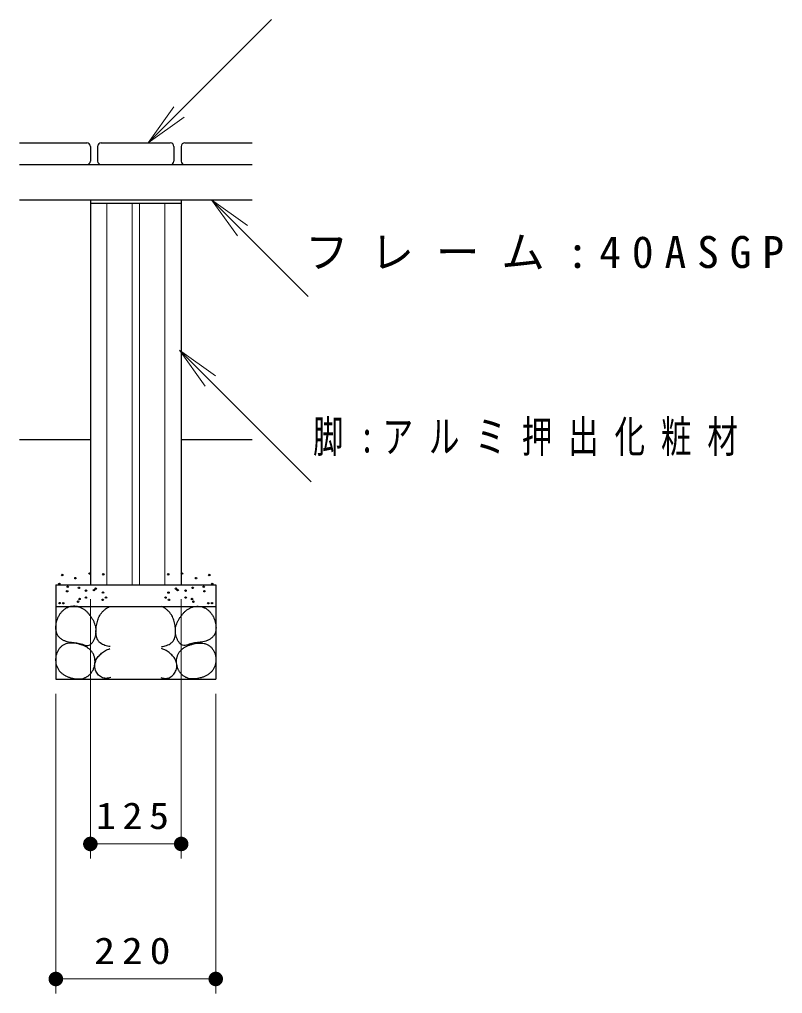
# Model space of a CAD drawing. Units: millimetres on the paper, scale 1:20. Extents: x -365 to 0, y -12 to 257.
# Drawn here: x -184.9 to -132.4, y 52.9 to 119.9 of the extents above; entities that cross this region are included whole.
import ezdxf

# ---------------------------------------------------------------- set-up
doc = ezdxf.new("R2010")
doc.units = ezdxf.units.MM
doc.layers.add('LY_1', color=7, linetype='Continuous', lineweight=25)
doc.styles.add('ＭＳ ゴシック', font='')
doc.styles.get('ＭＳ ゴシック').set_extended_font_data('MS Gothic')

# ---------------------------------------------------------------- blocks, each defined once
blk = doc.blocks.new('open_arrow')
at = {"color": 0, "linetype": 'Continuous', "lineweight": -2}
blk.add_lwpolyline([(7.5, 1.25), (0, 0), (7.5, -1.25)], dxfattribs=at)
blk = doc.blocks.new('filled_dot')
at = {"color": 0, "linetype": 'Continuous', "lineweight": -2, "const_width": 1.25}
blk.add_lwpolyline([(-0.625, 0, 1), (0.625, 0, 1)], format="xyb", close=True, dxfattribs=at)

msp = doc.modelspace()

# ---------------------------------------------------------------- linework, layer by layer
at = {"layer": 'LY_1', "lineweight": 13}
for p, q in [((-176.019, 111.428), (-167.533, 119.914)), ((-178.867, 107.271), (-178.867, 81.021)), ((-177.117, 107.271), (-177.117, 81.021)), ((-176.617, 107.271), (-176.617, 81.021)), ((-174.867, 107.271), (-174.867, 81.021)), ((-171.648, 107.496), (-165.017, 100.865)), ((-173.867, 97.171), (-164.795, 88.099)), ((-179.992, 80.021), (-179.992, 62.188)), ((-173.742, 80.021), (-173.742, 62.188)), ((-182.367, 73.521), (-182.367, 52.898)), ((-171.367, 73.521), (-171.367, 52.898)), ((-173.742, 63.188), (-179.992, 63.188)), ((-171.367, 53.898), (-182.367, 53.898))]:
    msp.add_line(p, q, dxfattribs=at)
at = {"layer": 'LY_1'}
for p, q in [((-184.867, 111.426), (-180.242, 111.426)), ((-179.242, 111.426), (-174.492, 111.426)), ((-173.492, 111.426), (-168.867, 111.426)), ((-179.992, 111.176), (-179.992, 110.176)), ((-179.492, 111.176), (-179.492, 110.176)), ((-174.242, 111.176), (-174.242, 110.176)), ((-173.742, 111.176), (-173.742, 110.176)), ((-184.867, 109.926), (-168.867, 109.926)), ((-184.867, 107.496), (-168.867, 107.496)), ((-179.992, 107.496), (-179.992, 81.021)), ((-179.992, 107.271), (-173.742, 107.271)), ((-173.742, 107.496), (-173.742, 81.021)), ((-184.867, 91.021), (-179.992, 91.021)), ((-173.742, 91.021), (-168.867, 91.021)), ((-182.367, 81.021), (-171.367, 81.021)), ((-182.367, 81.021), (-182.367, 74.521)), ((-171.367, 81.021), (-171.367, 74.521)), ((-182.367, 79.521), (-171.367, 79.521)), ((-182.367, 79.521), (-171.367, 79.521)), ((-182.367, 74.521), (-171.367, 74.521))]:
    msp.add_line(p, q, dxfattribs=at)
for centre in [(-180.042, 81.79), (-179.1, 81.741), (-174.633, 81.741), (-173.691, 81.79), (-182.123, 81.08), (-181.925, 81.691), (-181.016, 81.476), (-172.717, 81.476), (-171.808, 81.691), (-171.61, 81.08), (-181.587, 80.577), (-181.545, 80.882), (-180.78, 80.81), (-180.289, 80.617), (-179.746, 80.653), (-179.629, 80.749), (-179.118, 80.483), (-174.615, 80.483), (-174.104, 80.749), (-173.987, 80.653), (-173.444, 80.617), (-172.953, 80.81), (-172.188, 80.882), (-172.146, 80.577), (-182.107, 79.758), (-181.853, 79.75), (-180.832, 79.855), (-180.736, 80.039), (-180.296, 80.142), (-179.144, 79.985), (-178.918, 80.138), (-174.815, 80.138), (-174.589, 79.985), (-173.437, 80.142), (-172.998, 80.039), (-172.901, 79.855), (-171.88, 79.75), (-171.626, 79.758)]:
    msp.add_circle(centre, 0.05, dxfattribs=at)
for centre, start, end in [((-180.242, 111.176), 0, 89.99998), ((-179.242, 111.176), 89.99998, 179.99996), ((-174.492, 111.176), 0, 89.99998), ((-173.492, 111.176), 89.99998, 179.99996), ((-180.242, 110.176), 270.00002, 0), ((-179.242, 110.176), 179.99998, 270.00003), ((-174.492, 110.176), 270.00002, 0), ((-173.492, 110.176), 179.99998, 270.00003)]:
    msp.add_arc(centre, 0.25, start, end, dxfattribs=at)
for points, knots in [([(-181.204, 77.051), (-181.268, 77.058), (-181.332, 77.065), (-181.396, 77.076), (-181.459, 77.087), (-181.522, 77.101), (-181.584, 77.118), (-181.646, 77.135), (-181.707, 77.155), (-181.767, 77.179), (-181.826, 77.203), (-181.885, 77.23), (-181.941, 77.263), (-181.996, 77.295), (-182.051, 77.331), (-182.099, 77.373), (-182.147, 77.414), (-182.193, 77.462), (-182.23, 77.513), (-182.267, 77.565), (-182.298, 77.623), (-182.321, 77.683), (-182.345, 77.742), (-182.361, 77.806), (-182.372, 77.869), (-182.383, 77.932), (-182.387, 77.997), (-182.388, 78.061), (-182.388, 78.125), (-182.383, 78.19), (-182.375, 78.253), (-182.367, 78.317), (-182.355, 78.38), (-182.339, 78.443), (-182.324, 78.505), (-182.304, 78.567), (-182.282, 78.627), (-182.26, 78.687), (-182.234, 78.747), (-182.206, 78.804), (-182.177, 78.861), (-182.145, 78.918), (-182.109, 78.971), (-182.074, 79.025), (-182.035, 79.077), (-181.993, 79.125), (-181.951, 79.174), (-181.906, 79.22), (-181.858, 79.262), (-181.809, 79.304), (-181.757, 79.343), (-181.703, 79.377), (-181.648, 79.41), (-181.59, 79.44), (-181.531, 79.464), (-181.471, 79.487), (-181.409, 79.506), (-181.346, 79.518), (-181.283, 79.531), (-181.218, 79.538), (-181.154, 79.54), (-181.09, 79.542), (-181.025, 79.539), (-180.962, 79.531), (-180.898, 79.523), (-180.835, 79.51), (-180.773, 79.491), (-180.712, 79.473), (-180.651, 79.449), (-180.594, 79.421), (-180.536, 79.393), (-180.48, 79.359), (-180.428, 79.323), (-180.375, 79.287), (-180.324, 79.246), (-180.277, 79.203), (-180.229, 79.161), (-180.184, 79.114), (-180.14, 79.067), (-180.097, 79.019), (-180.057, 78.969), (-180.018, 78.918), (-179.979, 78.866), (-179.943, 78.813), (-179.908, 78.759), (-179.873, 78.705), (-179.839, 78.65), (-179.808, 78.594), (-179.777, 78.538), (-179.747, 78.481), (-179.72, 78.422), (-179.694, 78.364), (-179.67, 78.304), (-179.651, 78.242), (-179.632, 78.181), (-179.617, 78.118), (-179.606, 78.055), (-179.596, 77.991), (-179.591, 77.927), (-179.591, 77.863), (-179.591, 77.798), (-179.596, 77.734), (-179.605, 77.67), (-179.613, 77.607), (-179.627, 77.543), (-179.644, 77.481), (-179.661, 77.42), (-179.681, 77.358), (-179.706, 77.299), (-179.731, 77.24), (-179.76, 77.181), (-179.794, 77.128), (-179.829, 77.074), (-179.867, 77.019), (-179.914, 76.977), (-179.961, 76.934), (-180.015, 76.892), (-180.074, 76.871), (-180.132, 76.85), (-180.201, 76.847), (-180.264, 76.851), (-180.327, 76.855), (-180.389, 76.879), (-180.451, 76.896), (-180.513, 76.914), (-180.572, 76.939), (-180.634, 76.957), (-180.696, 76.975), (-180.758, 76.991), (-180.821, 77.003), (-180.884, 77.015), (-180.949, 77.022), (-181.012, 77.03), (-181.076, 77.038), (-181.14, 77.045), (-181.204, 77.051)], [0, 0, 0, 0, 1, 1, 1, 2, 2, 2, 3, 3, 3, 4, 4, 4, 5, 5, 5, 6, 6, 6, 7, 7, 7, 8, 8, 8, 9, 9, 9, 10, 10, 10, 11, 11, 11, 12, 12, 12, 13, 13, 13, 14, 14, 14, 15, 15, 15, 16, 16, 16, 17, 17, 17, 18, 18, 18, 19, 19, 19, 20, 20, 20, 21, 21, 21, 22, 22, 22, 23, 23, 23, 24, 24, 24, 25, 25, 25, 26, 26, 26, 27, 27, 27, 28, 28, 28, 29, 29, 29, 30, 30, 30, 31, 31, 31, 32, 32, 32, 33, 33, 33, 34, 34, 34, 35, 35, 35, 36, 36, 36, 37, 37, 37, 38, 38, 38, 39, 39, 39, 40, 40, 40, 41, 41, 41, 42, 42, 42, 43, 43, 43, 44, 44, 44, 45, 45, 45, 45]), ([(-178.627, 76.769), (-178.688, 76.777), (-178.749, 76.785), (-178.809, 76.798), (-178.869, 76.811), (-178.929, 76.826), (-178.987, 76.846), (-179.045, 76.866), (-179.102, 76.889), (-179.156, 76.917), (-179.21, 76.945), (-179.264, 76.977), (-179.311, 77.016), (-179.358, 77.054), (-179.403, 77.099), (-179.438, 77.148), (-179.474, 77.197), (-179.503, 77.253), (-179.526, 77.31), (-179.549, 77.366), (-179.565, 77.426), (-179.578, 77.486), (-179.59, 77.546), (-179.597, 77.607), (-179.601, 77.669), (-179.606, 77.73), (-179.606, 77.791), (-179.604, 77.853), (-179.602, 77.914), (-179.598, 77.975), (-179.592, 78.036), (-179.585, 78.097), (-179.577, 78.158), (-179.567, 78.219), (-179.557, 78.279), (-179.546, 78.34), (-179.532, 78.399), (-179.519, 78.459), (-179.503, 78.519), (-179.484, 78.577), (-179.466, 78.635), (-179.445, 78.693), (-179.42, 78.75), (-179.396, 78.806), (-179.369, 78.861), (-179.338, 78.914), (-179.307, 78.967), (-179.272, 79.018), (-179.235, 79.066), (-179.197, 79.115), (-179.156, 79.161), (-179.113, 79.204), (-179.069, 79.247), (-179.023, 79.288), (-178.975, 79.327), (-178.928, 79.365), (-178.878, 79.401), (-178.826, 79.435), (-178.775, 79.468), (-178.721, 79.498), (-178.668, 79.528)], [0, 0, 0, 0, 1, 1, 1, 2, 2, 2, 3, 3, 3, 4, 4, 4, 5, 5, 5, 6, 6, 6, 7, 7, 7, 8, 8, 8, 9, 9, 9, 10, 10, 10, 11, 11, 11, 12, 12, 12, 13, 13, 13, 14, 14, 14, 15, 15, 15, 16, 16, 16, 17, 17, 17, 18, 18, 18, 19, 19, 19, 20, 20, 20, 20]), ([(-175.106, 76.769), (-175.045, 76.777), (-174.984, 76.785), (-174.924, 76.798), (-174.864, 76.811), (-174.804, 76.826), (-174.746, 76.846), (-174.689, 76.866), (-174.631, 76.889), (-174.577, 76.917), (-174.523, 76.945), (-174.469, 76.977), (-174.422, 77.016), (-174.375, 77.054), (-174.33, 77.099), (-174.295, 77.148), (-174.259, 77.197), (-174.23, 77.253), (-174.207, 77.31), (-174.184, 77.366), (-174.168, 77.426), (-174.155, 77.486), (-174.143, 77.546), (-174.136, 77.607), (-174.132, 77.669), (-174.127, 77.73), (-174.127, 77.791), (-174.129, 77.853), (-174.131, 77.914), (-174.135, 77.975), (-174.141, 78.036), (-174.148, 78.097), (-174.156, 78.158), (-174.166, 78.219), (-174.176, 78.279), (-174.187, 78.34), (-174.201, 78.399), (-174.214, 78.459), (-174.23, 78.519), (-174.249, 78.577), (-174.267, 78.635), (-174.288, 78.693), (-174.313, 78.75), (-174.337, 78.806), (-174.364, 78.861), (-174.395, 78.914), (-174.426, 78.967), (-174.461, 79.018), (-174.498, 79.066), (-174.536, 79.115), (-174.577, 79.161), (-174.62, 79.204), (-174.664, 79.247), (-174.71, 79.288), (-174.758, 79.327), (-174.805, 79.365), (-174.855, 79.401), (-174.907, 79.435), (-174.958, 79.468), (-175.012, 79.498), (-175.066, 79.528)], [0, 0, 0, 0, 1, 1, 1, 2, 2, 2, 3, 3, 3, 4, 4, 4, 5, 5, 5, 6, 6, 6, 7, 7, 7, 8, 8, 8, 9, 9, 9, 10, 10, 10, 11, 11, 11, 12, 12, 12, 13, 13, 13, 14, 14, 14, 15, 15, 15, 16, 16, 16, 17, 17, 17, 18, 18, 18, 19, 19, 19, 20, 20, 20, 20]), ([(-172.529, 77.051), (-172.465, 77.058), (-172.401, 77.065), (-172.337, 77.076), (-172.274, 77.087), (-172.211, 77.101), (-172.149, 77.118), (-172.087, 77.135), (-172.026, 77.155), (-171.966, 77.179), (-171.907, 77.203), (-171.848, 77.23), (-171.792, 77.263), (-171.737, 77.295), (-171.682, 77.331), (-171.634, 77.373), (-171.586, 77.414), (-171.54, 77.462), (-171.503, 77.513), (-171.466, 77.565), (-171.435, 77.623), (-171.412, 77.683), (-171.388, 77.742), (-171.372, 77.806), (-171.361, 77.869), (-171.35, 77.932), (-171.346, 77.997), (-171.345, 78.061), (-171.345, 78.125), (-171.35, 78.19), (-171.358, 78.253), (-171.366, 78.317), (-171.378, 78.38), (-171.394, 78.443), (-171.409, 78.505), (-171.429, 78.567), (-171.451, 78.627), (-171.473, 78.687), (-171.499, 78.747), (-171.527, 78.804), (-171.556, 78.861), (-171.588, 78.918), (-171.624, 78.971), (-171.659, 79.025), (-171.698, 79.077), (-171.74, 79.125), (-171.782, 79.174), (-171.827, 79.22), (-171.875, 79.262), (-171.924, 79.304), (-171.976, 79.343), (-172.03, 79.377), (-172.085, 79.41), (-172.143, 79.44), (-172.202, 79.464), (-172.262, 79.487), (-172.324, 79.506), (-172.387, 79.518), (-172.45, 79.531), (-172.515, 79.538), (-172.579, 79.54), (-172.643, 79.542), (-172.708, 79.539), (-172.771, 79.531), (-172.835, 79.523), (-172.898, 79.51), (-172.96, 79.491), (-173.021, 79.473), (-173.082, 79.449), (-173.139, 79.421), (-173.197, 79.393), (-173.253, 79.359), (-173.305, 79.323), (-173.358, 79.287), (-173.409, 79.246), (-173.456, 79.203), (-173.504, 79.161), (-173.549, 79.114), (-173.593, 79.067), (-173.636, 79.019), (-173.676, 78.969), (-173.715, 78.918), (-173.754, 78.866), (-173.79, 78.813), (-173.825, 78.759), (-173.86, 78.705), (-173.894, 78.65), (-173.925, 78.594), (-173.956, 78.538), (-173.986, 78.481), (-174.013, 78.422), (-174.039, 78.364), (-174.063, 78.304), (-174.082, 78.242), (-174.101, 78.181), (-174.117, 78.118), (-174.127, 78.055), (-174.137, 77.991), (-174.142, 77.927), (-174.142, 77.863), (-174.142, 77.798), (-174.137, 77.734), (-174.128, 77.67), (-174.12, 77.607), (-174.106, 77.543), (-174.089, 77.481), (-174.072, 77.42), (-174.052, 77.358), (-174.027, 77.299), (-174.002, 77.24), (-173.973, 77.181), (-173.939, 77.128), (-173.904, 77.074), (-173.866, 77.019), (-173.819, 76.977), (-173.773, 76.934), (-173.718, 76.892), (-173.659, 76.871), (-173.601, 76.85), (-173.532, 76.847), (-173.469, 76.851), (-173.407, 76.855), (-173.344, 76.879), (-173.282, 76.896), (-173.22, 76.914), (-173.161, 76.939), (-173.099, 76.957), (-173.037, 76.975), (-172.975, 76.991), (-172.912, 77.003), (-172.849, 77.015), (-172.784, 77.022), (-172.721, 77.03), (-172.657, 77.038), (-172.593, 77.045), (-172.529, 77.051)], [0, 0, 0, 0, 1, 1, 1, 2, 2, 2, 3, 3, 3, 4, 4, 4, 5, 5, 5, 6, 6, 6, 7, 7, 7, 8, 8, 8, 9, 9, 9, 10, 10, 10, 11, 11, 11, 12, 12, 12, 13, 13, 13, 14, 14, 14, 15, 15, 15, 16, 16, 16, 17, 17, 17, 18, 18, 18, 19, 19, 19, 20, 20, 20, 21, 21, 21, 22, 22, 22, 23, 23, 23, 24, 24, 24, 25, 25, 25, 26, 26, 26, 27, 27, 27, 28, 28, 28, 29, 29, 29, 30, 30, 30, 31, 31, 31, 32, 32, 32, 33, 33, 33, 34, 34, 34, 35, 35, 35, 36, 36, 36, 37, 37, 37, 38, 38, 38, 39, 39, 39, 40, 40, 40, 41, 41, 41, 42, 42, 42, 43, 43, 43, 44, 44, 44, 45, 45, 45, 45]), ([(-181.104, 74.575), (-181.171, 74.586), (-181.239, 74.597), (-181.305, 74.614), (-181.371, 74.63), (-181.437, 74.65), (-181.502, 74.673), (-181.566, 74.696), (-181.629, 74.723), (-181.69, 74.754), (-181.751, 74.785), (-181.811, 74.82), (-181.866, 74.859), (-181.922, 74.898), (-181.976, 74.942), (-182.025, 74.989), (-182.074, 75.037), (-182.119, 75.09), (-182.159, 75.145), (-182.198, 75.2), (-182.233, 75.26), (-182.263, 75.322), (-182.292, 75.383), (-182.317, 75.448), (-182.335, 75.513), (-182.354, 75.579), (-182.368, 75.647), (-182.376, 75.714), (-182.384, 75.782), (-182.387, 75.851), (-182.384, 75.919), (-182.381, 75.987), (-182.372, 76.056), (-182.358, 76.123), (-182.343, 76.189), (-182.323, 76.256), (-182.299, 76.319), (-182.274, 76.383), (-182.244, 76.445), (-182.209, 76.504), (-182.174, 76.562), (-182.135, 76.619), (-182.09, 76.671), (-182.046, 76.723), (-181.996, 76.772), (-181.943, 76.813), (-181.889, 76.855), (-181.83, 76.892), (-181.768, 76.921), (-181.707, 76.949), (-181.64, 76.97), (-181.574, 76.986), (-181.508, 77.001), (-181.439, 77.008), (-181.371, 77.012), (-181.302, 77.016), (-181.233, 77.013), (-181.165, 77.008), (-181.097, 77.003), (-181.029, 76.993), (-180.962, 76.981), (-180.895, 76.968), (-180.828, 76.953), (-180.762, 76.935), (-180.696, 76.917), (-180.63, 76.897), (-180.566, 76.874), (-180.502, 76.851), (-180.438, 76.825), (-180.376, 76.795), (-180.315, 76.765), (-180.254, 76.732), (-180.197, 76.695), (-180.14, 76.658), (-180.084, 76.617), (-180.033, 76.572), (-179.983, 76.526), (-179.934, 76.476), (-179.893, 76.422), (-179.851, 76.368), (-179.814, 76.309), (-179.785, 76.248), (-179.755, 76.187), (-179.731, 76.122), (-179.714, 76.056), (-179.696, 75.99), (-179.684, 75.922), (-179.678, 75.854), (-179.671, 75.786), (-179.67, 75.717), (-179.675, 75.649), (-179.679, 75.581), (-179.689, 75.512), (-179.703, 75.446), (-179.718, 75.379), (-179.738, 75.313), (-179.764, 75.25), (-179.789, 75.186), (-179.821, 75.125), (-179.856, 75.067), (-179.892, 75.009), (-179.934, 74.953), (-179.979, 74.903), (-180.025, 74.852), (-180.075, 74.804), (-180.129, 74.763), (-180.183, 74.721), (-180.242, 74.683), (-180.302, 74.652), (-180.363, 74.622), (-180.428, 74.597), (-180.493, 74.579), (-180.559, 74.561), (-180.628, 74.55), (-180.696, 74.544), (-180.763, 74.538), (-180.833, 74.539), (-180.901, 74.544), (-180.969, 74.549), (-181.036, 74.562), (-181.104, 74.575)], [0, 0, 0, 0, 1, 1, 1, 2, 2, 2, 3, 3, 3, 4, 4, 4, 5, 5, 5, 6, 6, 6, 7, 7, 7, 8, 8, 8, 9, 9, 9, 10, 10, 10, 11, 11, 11, 12, 12, 12, 13, 13, 13, 14, 14, 14, 15, 15, 15, 16, 16, 16, 17, 17, 17, 18, 18, 18, 19, 19, 19, 20, 20, 20, 21, 21, 21, 22, 22, 22, 23, 23, 23, 24, 24, 24, 25, 25, 25, 26, 26, 26, 27, 27, 27, 28, 28, 28, 29, 29, 29, 30, 30, 30, 31, 31, 31, 32, 32, 32, 33, 33, 33, 34, 34, 34, 35, 35, 35, 36, 36, 36, 37, 37, 37, 38, 38, 38, 39, 39, 39, 40, 40, 40, 40]), ([(-178.587, 74.635), (-178.64, 74.621), (-178.693, 74.606), (-178.747, 74.598), (-178.801, 74.589), (-178.857, 74.583), (-178.911, 74.583), (-178.966, 74.583), (-179.022, 74.588), (-179.075, 74.6), (-179.128, 74.612), (-179.18, 74.632), (-179.229, 74.657), (-179.277, 74.682), (-179.323, 74.714), (-179.365, 74.749), (-179.406, 74.784), (-179.445, 74.825), (-179.479, 74.867), (-179.514, 74.91), (-179.545, 74.956), (-179.571, 75.003), (-179.598, 75.051), (-179.622, 75.101), (-179.64, 75.153), (-179.659, 75.204), (-179.674, 75.258), (-179.683, 75.312), (-179.692, 75.366), (-179.696, 75.421), (-179.694, 75.476), (-179.693, 75.53), (-179.684, 75.585), (-179.672, 75.639), (-179.659, 75.692), (-179.641, 75.744), (-179.619, 75.794), (-179.598, 75.845), (-179.572, 75.894), (-179.543, 75.94), (-179.515, 75.987), (-179.483, 76.032), (-179.449, 76.075), (-179.415, 76.118), (-179.379, 76.16), (-179.34, 76.199), (-179.302, 76.238), (-179.262, 76.276), (-179.22, 76.311), (-179.178, 76.347), (-179.134, 76.38), (-179.089, 76.411), (-179.044, 76.442), (-178.997, 76.471), (-178.949, 76.498), (-178.901, 76.525), (-178.852, 76.549), (-178.802, 76.571), (-178.751, 76.592), (-178.699, 76.61), (-178.647, 76.628)], [0, 0, 0, 0, 1, 1, 1, 2, 2, 2, 3, 3, 3, 4, 4, 4, 5, 5, 5, 6, 6, 6, 7, 7, 7, 8, 8, 8, 9, 9, 9, 10, 10, 10, 11, 11, 11, 12, 12, 12, 13, 13, 13, 14, 14, 14, 15, 15, 15, 16, 16, 16, 17, 17, 17, 18, 18, 18, 19, 19, 19, 20, 20, 20, 20]), ([(-175.146, 74.635), (-175.093, 74.621), (-175.04, 74.606), (-174.986, 74.598), (-174.932, 74.589), (-174.876, 74.583), (-174.822, 74.583), (-174.767, 74.583), (-174.711, 74.588), (-174.658, 74.6), (-174.605, 74.612), (-174.553, 74.632), (-174.504, 74.657), (-174.456, 74.682), (-174.41, 74.714), (-174.368, 74.749), (-174.327, 74.784), (-174.288, 74.825), (-174.254, 74.867), (-174.219, 74.91), (-174.188, 74.956), (-174.162, 75.003), (-174.135, 75.051), (-174.111, 75.101), (-174.093, 75.153), (-174.074, 75.204), (-174.059, 75.258), (-174.05, 75.312), (-174.041, 75.366), (-174.037, 75.421), (-174.039, 75.476), (-174.041, 75.53), (-174.049, 75.585), (-174.061, 75.639), (-174.074, 75.692), (-174.092, 75.744), (-174.114, 75.794), (-174.135, 75.845), (-174.161, 75.894), (-174.19, 75.94), (-174.218, 75.987), (-174.25, 76.032), (-174.284, 76.075), (-174.318, 76.118), (-174.354, 76.16), (-174.393, 76.199), (-174.431, 76.238), (-174.471, 76.276), (-174.513, 76.311), (-174.555, 76.347), (-174.599, 76.38), (-174.644, 76.411), (-174.689, 76.442), (-174.736, 76.471), (-174.784, 76.498), (-174.832, 76.525), (-174.881, 76.549), (-174.931, 76.571), (-174.982, 76.592), (-175.034, 76.61), (-175.086, 76.628)], [0, 0, 0, 0, 1, 1, 1, 2, 2, 2, 3, 3, 3, 4, 4, 4, 5, 5, 5, 6, 6, 6, 7, 7, 7, 8, 8, 8, 9, 9, 9, 10, 10, 10, 11, 11, 11, 12, 12, 12, 13, 13, 13, 14, 14, 14, 15, 15, 15, 16, 16, 16, 17, 17, 17, 18, 18, 18, 19, 19, 19, 20, 20, 20, 20]), ([(-172.629, 74.575), (-172.562, 74.586), (-172.494, 74.597), (-172.428, 74.614), (-172.362, 74.63), (-172.296, 74.65), (-172.231, 74.673), (-172.167, 74.696), (-172.104, 74.723), (-172.043, 74.754), (-171.982, 74.785), (-171.923, 74.82), (-171.867, 74.859), (-171.811, 74.898), (-171.757, 74.942), (-171.708, 74.989), (-171.659, 75.037), (-171.614, 75.09), (-171.574, 75.145), (-171.535, 75.2), (-171.5, 75.26), (-171.47, 75.322), (-171.441, 75.383), (-171.417, 75.448), (-171.398, 75.513), (-171.379, 75.579), (-171.365, 75.647), (-171.357, 75.714), (-171.349, 75.782), (-171.346, 75.851), (-171.349, 75.919), (-171.352, 75.987), (-171.361, 76.056), (-171.375, 76.123), (-171.39, 76.189), (-171.41, 76.256), (-171.434, 76.319), (-171.459, 76.383), (-171.489, 76.445), (-171.524, 76.504), (-171.559, 76.562), (-171.598, 76.619), (-171.643, 76.671), (-171.687, 76.723), (-171.737, 76.772), (-171.79, 76.813), (-171.844, 76.855), (-171.903, 76.892), (-171.965, 76.921), (-172.026, 76.949), (-172.093, 76.97), (-172.159, 76.986), (-172.225, 77.001), (-172.294, 77.008), (-172.362, 77.012), (-172.431, 77.016), (-172.5, 77.013), (-172.568, 77.008), (-172.636, 77.003), (-172.704, 76.993), (-172.771, 76.981), (-172.838, 76.968), (-172.905, 76.953), (-172.971, 76.935), (-173.037, 76.917), (-173.103, 76.897), (-173.167, 76.874), (-173.231, 76.851), (-173.295, 76.825), (-173.357, 76.795), (-173.418, 76.765), (-173.479, 76.732), (-173.536, 76.695), (-173.593, 76.658), (-173.649, 76.617), (-173.7, 76.572), (-173.751, 76.526), (-173.799, 76.476), (-173.84, 76.422), (-173.882, 76.368), (-173.919, 76.309), (-173.948, 76.248), (-173.978, 76.187), (-174.002, 76.122), (-174.019, 76.056), (-174.037, 75.99), (-174.049, 75.922), (-174.055, 75.854), (-174.062, 75.786), (-174.063, 75.717), (-174.058, 75.649), (-174.054, 75.581), (-174.044, 75.512), (-174.03, 75.446), (-174.015, 75.379), (-173.995, 75.313), (-173.969, 75.25), (-173.944, 75.186), (-173.913, 75.125), (-173.877, 75.067), (-173.841, 75.009), (-173.799, 74.953), (-173.754, 74.903), (-173.708, 74.852), (-173.658, 74.804), (-173.604, 74.763), (-173.55, 74.721), (-173.492, 74.683), (-173.431, 74.652), (-173.37, 74.622), (-173.305, 74.597), (-173.24, 74.579), (-173.174, 74.561), (-173.105, 74.55), (-173.037, 74.544), (-172.97, 74.538), (-172.9, 74.539), (-172.832, 74.544), (-172.764, 74.549), (-172.697, 74.562), (-172.629, 74.575)], [0, 0, 0, 0, 1, 1, 1, 2, 2, 2, 3, 3, 3, 4, 4, 4, 5, 5, 5, 6, 6, 6, 7, 7, 7, 8, 8, 8, 9, 9, 9, 10, 10, 10, 11, 11, 11, 12, 12, 12, 13, 13, 13, 14, 14, 14, 15, 15, 15, 16, 16, 16, 17, 17, 17, 18, 18, 18, 19, 19, 19, 20, 20, 20, 21, 21, 21, 22, 22, 22, 23, 23, 23, 24, 24, 24, 25, 25, 25, 26, 26, 26, 27, 27, 27, 28, 28, 28, 29, 29, 29, 30, 30, 30, 31, 31, 31, 32, 32, 32, 33, 33, 33, 34, 34, 34, 35, 35, 35, 36, 36, 36, 37, 37, 37, 38, 38, 38, 39, 39, 39, 40, 40, 40, 40])]:
    msp.add_open_spline(points, degree=3, knots=knots, dxfattribs=at)

# ---------------------------------------------------------------- block references
at = {"layer": 'LY_1', "lineweight": 13, "xscale": 0.4, "yscale": 0.4}
for name, p, rotation in [('open_arrow', (-176.019, 111.428), 45), ('open_arrow', (-171.648, 107.496), 315), ('open_arrow', (-173.867, 97.171), 315), ('filled_dot', (-173.742, 63.188), 180), ('filled_dot', (-171.367, 53.898), 180)]:
    msp.add_blockref(name, p, dxfattribs=dict(at, rotation=rotation))
for p in [(-179.992, 63.188), (-182.367, 53.898)]:
    msp.add_blockref('filled_dot', p, dxfattribs=at)

# ---------------------------------------------------------------- texts
at = {"layer": 'LY_1', "style": 'ＭＳ ゴシック'}
for s, insert, char_height, attachment_point in [('\\T1.5;フレーム:40ASGP', (-165.224, 103.865), 2.199, 4), ('\\T1.52;\\W0.7;脚:アルミ押出化粧材', (-164.671, 91.099), 2.199, 4), ('\\T1.33;\\W1.1;125', (-176.867, 64.188), 1.833, 8), ('\\T1.33;\\W1.15;220', (-176.867, 54.898), 1.833, 8)]:
    msp.add_mtext(s, dxfattribs=dict(at, insert=insert, char_height=char_height, attachment_point=attachment_point))

doc.saveas('drawing.dxf')
